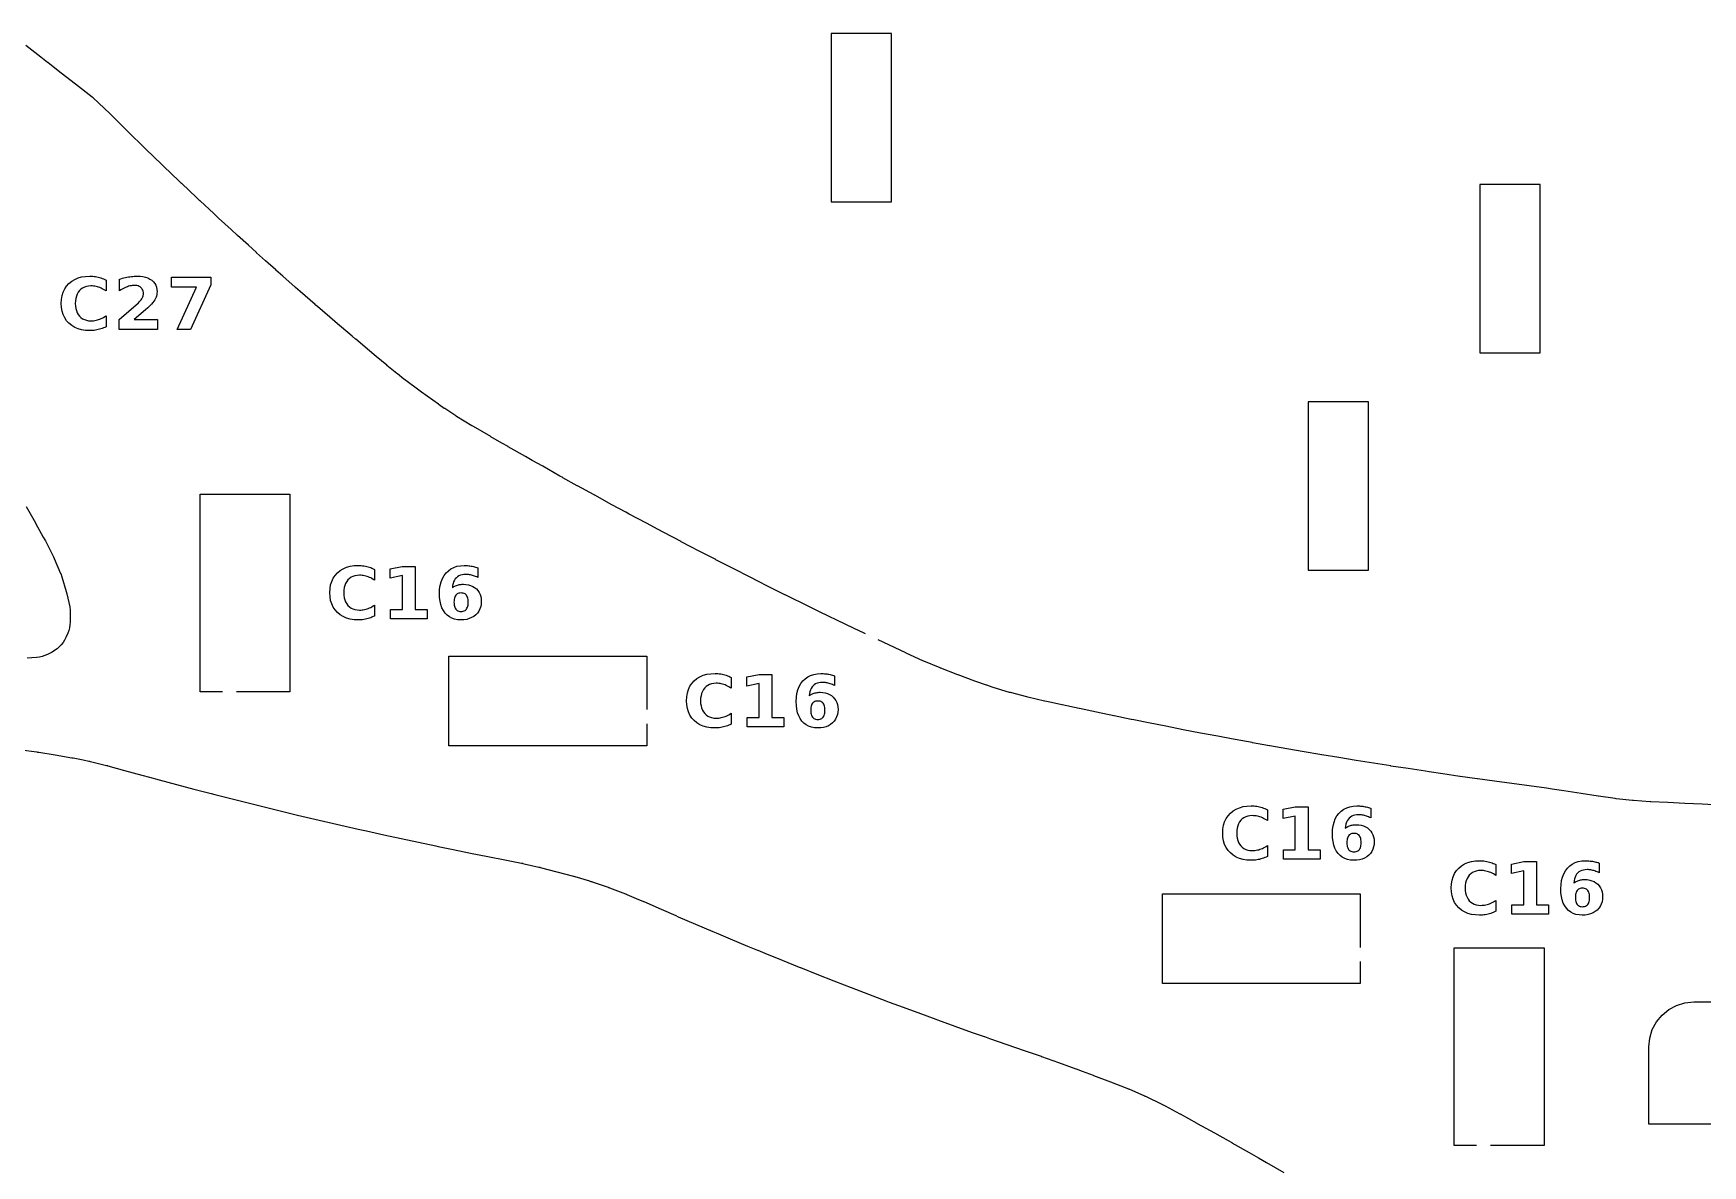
# Model space of a CAD drawing. Header units: millimetres. Extents: x 1 to 293, y 4 to 294.
# Drawn here: x 98.2 to 175.4, y 49.5 to 101.9 of the extents above; entities that cross this region are included whole.
import ezdxf

# ---------------------------------------------------------------- set-up
doc = ezdxf.new("R2010")
doc.units = ezdxf.units.MM
doc.layers.add('CUT', color=1, linetype='CONTINUOUS')
doc.layers.add('ENGRAVE', color=5, linetype='CONTINUOUS')

msp = doc.modelspace()

# ---------------------------------------------------------------- linework, layer by layer
at = {"layer": 'CUT', "color": 1}
for points in [[(136.6868, 74.108), (136.6356, 74.1326), (136.1681, 74.3578), (136.1667, 74.3585), (135.3671, 74.7449), (134.9792, 74.9321), (134.9777, 74.9328), (134.5693, 75.1306), (134.5651, 75.1326), (133.7695, 75.5212), (133.7643, 75.5238), (133.3408, 75.733), (132.9701, 75.9164), (132.963, 75.9199), (132.1679, 76.3193), (132.1645, 76.321), (131.7466, 76.5324), (131.7438, 76.5338), (131.3655, 76.7263), (130.5656, 77.1324), (130.1722, 77.3325), (130.1696, 77.3338), (129.768, 77.5393), (129.7634, 77.5416), (128.9681, 77.9522), (128.9628, 77.955), (128.6219, 78.1329), (128.6194, 78.1342), (128.1673, 78.3714), (128.1627, 78.3738), (127.3646, 78.7965), (127.1076, 78.9328), (127.1039, 78.9348), (126.5653, 79.2226), (126.564, 79.2233), (125.7653, 79.6512), (125.7638, 79.6521), (125.6128, 79.7332), (125.61, 79.7348), (124.9661, 80.0829), (124.9624, 80.0849), (124.1669, 80.5182), (124.1611, 80.5214), (124.139, 80.5336), (124.1362, 80.5351), (123.3659, 80.9621), (123.3611, 80.9648), (122.7018, 81.3338), (122.6989, 81.3354), (122.563, 81.412), (121.7629, 81.862), (121.2807, 82.1336), (121.2767, 82.1358), (120.9641, 82.3133), (120.9617, 82.3147), (120.1647, 82.7694), (120.1608, 82.7716), (119.8782, 82.9341), (119.875, 82.936), (119.3642, 83.2316), (119.3605, 83.2337), (118.5644, 83.6977), (118.5598, 83.7004), (118.5076, 83.7311), (118.4924, 83.7402), (117.7805, 84.1717), (117.7399, 84.1974), (117.2305, 84.5318), (117.2129, 84.5436), (116.9738, 84.706), (116.9403, 84.7295), (116.1556, 85.2986), (116.1031, 85.3366), (116.0953, 85.3423), (115.3722, 85.8739), (115.3375, 85.9003), (115.0415, 86.1331), (115.0202, 86.1502), (114.5556, 86.5312), (114.5489, 86.5368), (114.064, 86.9397), (114.0575, 86.9452), (113.7514, 87.203), (113.1128, 87.7399), (113.1061, 87.7456), (112.951, 87.8778), (112.1721, 88.5405), (112.1662, 88.5456), (112.1507, 88.5589), (111.3509, 89.2485), (111.2443, 89.3403), (111.2373, 89.3464), (110.5504, 89.9466), (110.3282, 90.1405), (110.321, 90.1469), (109.7497, 90.6529), (109.4239, 90.9406), (109.4164, 90.9473), (108.9492, 91.3663), (108.5304, 91.7408), (108.5226, 91.7478), (108.1488, 92.0874), (107.6478, 92.5409), (107.6398, 92.5483), (107.3484, 92.8165), (106.7761, 93.3411), (106.7678, 93.3488), (106.548, 93.5538), (105.9157, 94.1412), (105.907, 94.1494), (105.7478, 94.3), (105.067, 94.9417), (105.0588, 94.9496), (104.9473, 95.0565), (104.229, 95.7428), (104.2224, 95.7491), (104.1478, 95.8214), (103.4028, 96.543), (103.396, 96.5496), (103.3474, 96.5975), (102.5881, 97.3432), (102.5811, 97.3502), (102.5469, 97.3842), (101.7846, 98.1435), (101.7774, 98.1507), (101.7558, 98.1726), (101.7393, 98.1887), (100.9688, 98.9114), (100.9331, 98.9422), (100.9302, 98.9445), (100.1563, 99.5375), (100.1523, 99.5406), (99.8947, 99.7395), (99.8915, 99.7419), (99.3559, 100.1582), (99.3519, 100.1613), (98.8686, 100.5398), (98.8654, 100.5423), (98.5555, 100.7865), (98.5514, 100.7897), (97.8587, 101.34)], [(106.95, 71.425), (105.925, 71.425), (105.925, 80.575), (110.075, 80.575), (110.075, 71.425), (107.6, 71.425)], [(97.8701, 80.0051), (98.3022, 79.2447), (98.3113, 79.2284), (98.665, 78.5852), (98.7352, 78.4582), (98.76, 78.4112), (99.1344, 77.6653), (99.1661, 77.5973), (99.4664, 76.9046), (99.4701, 76.8963), (99.5272, 76.743), (99.7304, 76.0753), (99.7598, 75.9607), (99.8857, 75.3609), (99.9089, 75.2061), (99.9142, 75.0495), (99.9045, 74.6482), (99.8952, 74.5188), (99.8732, 74.3891), (99.839, 74.2621), (99.7934, 74.1407), (99.7082, 73.9431), (99.6493, 73.823), (99.5779, 73.7078), (99.4954, 73.6001), (99.4027, 73.5011), (99.3008, 73.4116), (99.1905, 73.3327), (99.0746, 73.266), (98.8628, 73.1575), (98.7414, 73.1027), (98.6136, 73.0595), (98.4821, 73.029), (98.35, 73.0118), (97.9162, 72.9768)], [(176.191, 66.1735), (175.3925, 66.2201), (174.5938, 66.2626), (173.794, 66.3022), (173.0113, 66.3382), (172.9801, 66.34), (172.218, 66.3928), (172.1689, 66.3972), (171.4153, 66.4775), (171.3662, 66.4836), (170.5956, 66.5946), (170.5822, 66.5966), (169.79, 66.719), (169.7869, 66.7195), (168.9853, 66.8452), (168.4535, 66.9258), (168.1941, 66.9652), (168.1845, 66.9666), (167.3898, 67.0742), (166.5917, 67.1825), (166.588, 67.183), (165.7868, 67.294), (164.995, 67.3997), (164.9846, 67.4011), (164.194, 67.513), (164.1845, 67.5144), (163.3886, 67.6329), (162.7658, 67.7259), (162.587, 67.7528), (161.793, 67.8696), (161.7847, 67.8708), (160.9933, 67.9923), (160.9834, 67.9939), (160.1879, 68.1222), (159.3877, 68.251), (158.5921, 68.3786), (158.5837, 68.38), (157.7917, 68.5122), (157.7831, 68.5136), (157.7111, 68.5261), (156.9867, 68.6518), (156.1872, 68.7898), (155.3919, 68.9272), (155.3821, 68.929), (154.5904, 69.0718), (154.5825, 69.0732), (153.7848, 69.2221), (153.2201, 69.3261), (153.2186, 69.3264), (152.9862, 69.3695), (152.1905, 69.5171), (152.1817, 69.5188), (151.3903, 69.6711), (151.3809, 69.673), (150.5835, 69.8324), (149.7869, 69.9892), (149.784, 69.9898), (149.0975, 70.1264), (148.9894, 70.148), (148.9808, 70.1497), (148.1887, 70.3128), (148.1807, 70.3145), (147.3823, 70.4839), (146.5872, 70.6498), (146.5819, 70.6509), (145.7884, 70.8198), (145.7799, 70.8217), (145.3016, 70.9267), (144.9894, 70.9953), (144.9778, 70.9979), (144.2041, 71.175), (144.1601, 71.1859), (143.4015, 71.3868), (143.3578, 71.3992), (142.5977, 71.6284), (142.5569, 71.6414), (142.2997, 71.728), (142.2941, 71.7299), (141.7958, 71.9003), (141.7536, 71.9155), (140.9769, 72.2103), (140.9694, 72.2132), (140.1835, 72.517), (140.1612, 72.5258), (140.1533, 72.529), (140.1456, 72.5322), (139.3917, 72.8449), (139.3488, 72.8635), (138.5738, 73.2171), (138.5633, 73.2219), (138.327, 73.3322), (137.7712, 73.5921), (137.7649, 73.5951), (137.2734, 73.828)], [(126.575, 69.95), (126.575, 68.925), (117.425, 68.925), (117.425, 73.075), (126.575, 73.075), (126.575, 70.6)], [(97.6381, 68.7349), (98.3701, 68.6432), (98.3972, 68.6396), (98.4243, 68.6356), (98.4513, 68.6314), (99.2156, 68.5038), (99.9794, 68.3784), (100.002, 68.3744), (100.0247, 68.3703), (100.0473, 68.366), (100.51, 68.2735), (100.5139, 68.2727), (100.7769, 68.2194), (100.8032, 68.2138), (100.8294, 68.2079), (100.8555, 68.2018), (101.5874, 68.0224), (101.6084, 68.0171), (101.6295, 68.0116), (101.6504, 68.0059), (102.4231, 67.7897), (103.2251, 67.5674), (103.5764, 67.4717), (104.0227, 67.351), (104.8241, 67.1365), (105.6243, 66.9256), (106.4223, 66.719), (106.6036, 66.6726), (107.2229, 66.5143), (108.0225, 66.3128), (108.8221, 66.1142), (109.6201, 65.9188), (109.8093, 65.8728), (110.4228, 65.7239), (111.2246, 65.5328), (112.0182, 65.3486), (112.8258, 65.1621), (113.2251, 65.0729), (113.6171, 64.9858), (114.4207, 64.8078), (115.2219, 64.6335), (116.0192, 64.4639), (116.8181, 64.2965), (116.93, 64.2733), (117.6188, 64.1303), (118.4197, 63.9663), (119.2201, 63.8057), (120.017, 63.6493), (120.7823, 63.5008), (120.8044, 63.4963), (120.8264, 63.4916), (120.8486, 63.4868), (120.9083, 63.4731), (120.9119, 63.4722), (121.5881, 63.3151), (121.6081, 63.3104), (121.628, 63.3054), (121.6478, 63.3003), (122.4222, 63.0952), (123.1862, 62.8948), (123.2089, 62.8887), (123.2315, 62.8823), (123.2541, 62.8757), (123.9335, 62.6718), (123.9393, 62.67), (123.9904, 62.6544), (124.0121, 62.6476), (124.0338, 62.6406), (124.0555, 62.6334), (124.7911, 62.3812), (124.814, 62.3731), (124.8369, 62.3648), (124.8597, 62.3563), (125.5958, 62.0737), (125.6173, 62.0652), (125.6386, 62.0566), (125.66, 62.0478), (126.0816, 61.8689), (126.0914, 61.8647), (126.4299, 61.7179), (126.437, 61.7149), (127.2361, 61.363), (127.9131, 61.0688), (127.9146, 61.0682), (128.0356, 61.0155), (128.8356, 60.6713), (129.633, 60.3332), (129.7853, 60.2691), (129.787, 60.2685), (130.4345, 59.9953), (131.2352, 59.6618), (131.7043, 59.4694), (131.706, 59.4687), (132.0333, 59.334), (132.8338, 59.0082), (133.6311, 58.6882), (133.6775, 58.6697), (133.679, 58.6691), (134.4345, 58.3671), (135.2324, 58.0534), (135.7051, 57.8699), (135.7064, 57.8694), (136.0323, 57.7425), (136.8308, 57.4355), (137.6312, 57.1307), (137.7935, 57.0696), (138.4305, 56.8309), (139.2317, 56.5338), (139.9533, 56.2701), (140.0281, 56.2429), (140.831, 55.9521), (141.6304, 55.6668), (142.1875, 55.4708), (142.1891, 55.4702), (142.43, 55.3851), (143.2295, 55.1063), (144.0244, 54.8328), (144.0278, 54.8316), (144.4911, 54.6709), (144.4928, 54.6703), (144.8146, 54.5581), (144.8216, 54.5557), (144.8286, 54.5532), (144.8355, 54.5507), (145.6264, 54.2652), (146.4256, 53.9774), (146.435, 53.974), (146.716, 53.8704), (146.7178, 53.8697), (147.2157, 53.6854), (147.2229, 53.6827), (147.23, 53.68), (147.2371, 53.6773), (148.0268, 53.3746), (148.0283, 53.3741), (148.7873, 53.0821), (148.8146, 53.0713), (148.8418, 53.0602), (148.8689, 53.0487), (149.5935, 52.7328), (149.6186, 52.7216), (149.6436, 52.71), (149.6685, 52.6983), (150.4021, 52.3419), (150.4233, 52.3314), (150.444, 52.3208), (150.4656, 52.3096), (150.5478, 52.2659), (150.5585, 52.2602), (151.2358, 51.8927), (151.2387, 51.8911), (152.0178, 51.4659), (152.022, 51.4636), (152.0363, 51.4557), (152.0393, 51.454), (152.8364, 51.0126), (152.8395, 51.0109), (153.4591, 50.6655), (153.4633, 50.6632), (153.6369, 50.5656), (153.6435, 50.5619), (154.4372, 50.1099), (154.4416, 50.1074), (154.8635, 49.865), (154.8676, 49.8627), (155.2376, 49.6484), (155.239, 49.6476), (156.038, 49.1836)], [(159.575, 58.95), (159.575, 57.925), (150.425, 57.925), (150.425, 62.075), (159.575, 62.075), (159.575, 59.6)], [(164.95, 50.425), (163.925, 50.425), (163.925, 59.575), (168.075, 59.575), (168.075, 50.425), (165.6, 50.425)], [(176.425, 51.425), (172.925, 51.425), (172.925, 55.0037), (172.9645, 55.4049), (173.0826, 55.7942), (173.2744, 56.153), (173.5325, 56.4675), (173.847, 56.7256), (174.2058, 56.9174), (174.5951, 57.0355), (174.9963, 57.075), (180.0037, 57.075)]]:
    msp.add_lwpolyline(points, dxfattribs=at)
for points in [[(137.895, 94.105), (137.895, 101.895), (135.105, 101.895), (135.105, 94.105), (137.895, 94.105)], [(167.895, 94.895), (165.105, 94.895), (165.105, 87.105), (167.895, 87.105), (167.895, 94.895)], [(159.9636, 84.847), (157.1736, 84.847), (157.1736, 77.057), (159.9636, 77.057), (159.9636, 84.847)]]:
    msp.add_lwpolyline(points, close=True, dxfattribs=at)
at = {"layer": 'ENGRAVE', "color": 5}
for points in [[(101.508, 88.2918), (101.4492, 88.2656), (101.3897, 88.2418), (101.3293, 88.2205), (101.2682, 88.2017), (101.2062, 88.1853), (101.1433, 88.1714), (101.0796, 88.16), (101.0149, 88.1511), (100.9494, 88.1448), (100.8829, 88.141), (100.8156, 88.1397), (100.6202, 88.1491), (100.4389, 88.1774), (100.2715, 88.2245), (100.1182, 88.2905), (99.9789, 88.3754), (99.8536, 88.4791), (99.7452, 88.5989), (99.6565, 88.7322), (99.5875, 88.8788), (99.5383, 89.039), (99.5087, 89.2125), (99.4988, 89.3995), (99.5087, 89.5869), (99.5383, 89.7609), (99.5875, 89.9213), (99.6565, 90.0682), (99.7452, 90.2016), (99.8536, 90.3215), (99.9789, 90.4252), (100.1182, 90.51), (100.2715, 90.576), (100.4389, 90.6232), (100.6202, 90.6514), (100.8156, 90.6609), (100.8829, 90.6596), (100.9494, 90.6558), (101.0149, 90.6495), (101.0796, 90.6406), (101.1433, 90.6292), (101.2062, 90.6153), (101.2682, 90.5989), (101.3293, 90.58), (101.3897, 90.5587), (101.4492, 90.535), (101.508, 90.5088), (101.5659, 90.4802), (101.5659, 89.9773), (101.508, 90.0151), (101.4503, 90.0494), (101.393, 90.0802), (101.3358, 90.1075), (101.279, 90.1312), (101.2225, 90.1514), (101.1655, 90.1683), (101.1076, 90.1822), (101.0487, 90.1929), (100.9888, 90.2006), (100.9279, 90.2052), (100.866, 90.2068), (100.7582, 90.2008), (100.6584, 90.1829), (100.5665, 90.1531), (100.4826, 90.1113), (100.4067, 90.0576), (100.3387, 89.9919), (100.28, 89.9158), (100.232, 89.8306), (100.1946, 89.7364), (100.168, 89.6331), (100.1519, 89.5208), (100.1466, 89.3995), (100.1519, 89.2786), (100.168, 89.1667), (100.1946, 89.0638), (100.232, 88.9698), (100.28, 88.8847), (100.3387, 88.8087), (100.4067, 88.743), (100.4826, 88.6893), (100.5665, 88.6475), (100.6584, 88.6177), (100.7582, 88.5998), (100.866, 88.5938), (100.9279, 88.5953), (100.9888, 88.6), (101.0487, 88.6076), (101.1076, 88.6184), (101.1655, 88.6322), (101.2225, 88.6491), (101.279, 88.6694), (101.3358, 88.6931), (101.393, 88.7204), (101.4503, 88.7511), (101.508, 88.7855), (101.5659, 88.8233), (101.5659, 88.3204), (101.508, 88.2918)], [(103.9421, 88.1869), (102.1761, 88.1869), (102.1761, 88.6475), (103.0631, 89.4304), (103.101, 89.4661), (103.1355, 89.5015), (103.1665, 89.5366), (103.1941, 89.5715), (103.2182, 89.606), (103.2389, 89.6404), (103.2563, 89.6748), (103.2706, 89.7096), (103.2817, 89.7449), (103.2896, 89.7807), (103.2943, 89.8169), (103.2959, 89.8536), (103.2927, 89.9087), (103.2831, 89.9601), (103.2672, 90.0078), (103.2449, 90.0518), (103.2162, 90.0921), (103.1812, 90.1286), (103.1408, 90.1605), (103.0962, 90.1865), (103.0475, 90.2068), (102.9945, 90.2212), (102.9373, 90.2299), (102.876, 90.2328), (102.8264, 90.2311), (102.7752, 90.2258), (102.7226, 90.2171), (102.6684, 90.205), (102.6126, 90.1893), (102.5553, 90.1701), (102.4966, 90.1476), (102.4365, 90.1216), (102.3751, 90.0922), (102.3123, 90.0595), (102.2481, 90.0233), (102.1826, 89.9838), (102.1826, 90.5176), (102.253, 90.54), (102.3231, 90.5606), (102.393, 90.5793), (102.4626, 90.5961), (102.5319, 90.6111), (102.6009, 90.6242), (102.6696, 90.6354), (102.7378, 90.6446), (102.8056, 90.6517), (102.8729, 90.6568), (102.9398, 90.6599), (103.0062, 90.6609), (103.1462, 90.6555), (103.2754, 90.6395), (103.3938, 90.6129), (103.5013, 90.5755), (103.5981, 90.5275), (103.6841, 90.4688), (103.7579, 90.4006), (103.8184, 90.324), (103.8654, 90.2389), (103.8989, 90.1455), (103.9191, 90.0436), (103.9258, 89.9333), (103.9229, 89.8679), (103.9144, 89.8039), (103.9001, 89.7415), (103.8802, 89.6805), (103.8546, 89.621), (103.8232, 89.563), (103.7828, 89.5026), (103.7297, 89.4356), (103.6641, 89.3622), (103.586, 89.2824), (103.4952, 89.196), (103.3919, 89.1033), (102.8727, 88.6475), (103.9421, 88.6475), (103.9421, 88.1869)], [(106.4191, 90.2637), (105.4719, 88.1869), (104.8615, 88.1869), (105.7583, 90.1563), (104.5881, 90.1563), (104.5881, 90.6169), (106.4191, 90.6169), (106.4191, 90.2637)], [(113.8664, 74.8787), (113.8069, 74.8549), (113.7465, 74.8336), (113.6854, 74.8148), (113.6234, 74.7984), (113.5605, 74.7844), (113.4968, 74.7731), (113.4321, 74.7642), (113.3666, 74.7579), (113.3001, 74.7541), (113.2327, 74.7528), (113.0374, 74.7622), (112.856, 74.7905), (112.6887, 74.8376), (112.5354, 74.9036), (112.3961, 74.9885), (112.2708, 75.0922), (112.1624, 75.212), (112.0737, 75.3452), (112.0047, 75.4919), (111.9554, 75.6521), (111.9259, 75.8256), (111.916, 76.0126), (111.9259, 76.2), (111.9554, 76.374), (112.0047, 76.5344), (112.0737, 76.6813), (112.1624, 76.8147), (112.2708, 76.9346), (112.3961, 77.0383), (112.5354, 77.1231), (112.6887, 77.1891), (112.856, 77.2363), (113.0374, 77.2645), (113.2327, 77.274), (113.3001, 77.2727), (113.3666, 77.2689), (113.4321, 77.2626), (113.4968, 77.2537), (113.5605, 77.2423), (113.6234, 77.2284), (113.6854, 77.212), (113.7465, 77.1931), (113.8069, 77.1718), (113.8664, 77.1481), (113.9252, 77.1219), (113.9831, 77.0933), (113.9831, 76.5904), (113.9252, 76.6282), (113.8675, 76.6625), (113.8101, 76.6933), (113.753, 76.7206), (113.6962, 76.7443), (113.6396, 76.7645), (113.5827, 76.7814), (113.5248, 76.7953), (113.4659, 76.806), (113.406, 76.8137), (113.3451, 76.8183), (113.2832, 76.8199), (113.1754, 76.8139), (113.0756, 76.796), (112.9837, 76.7661), (112.8998, 76.7244), (112.8239, 76.6707), (112.7559, 76.605), (112.6972, 76.5289), (112.6492, 76.4437), (112.6118, 76.3495), (112.5851, 76.2462), (112.5691, 76.1339), (112.5638, 76.0126), (112.5691, 75.8917), (112.5851, 75.7798), (112.6118, 75.6769), (112.6492, 75.5829), (112.6972, 75.4978), (112.7559, 75.4217), (112.8239, 75.3561), (112.8998, 75.3024), (112.9837, 75.2606), (113.0756, 75.2308), (113.1754, 75.2129), (113.2832, 75.2069), (113.3451, 75.2084), (113.406, 75.213), (113.4659, 75.2207), (113.5248, 75.2315), (113.5827, 75.2453), (113.6396, 75.2622), (113.6962, 75.2824), (113.753, 75.3062), (113.8101, 75.3334), (113.8675, 75.3642), (113.9252, 75.3986), (113.9831, 75.4364), (113.9831, 74.9335), (113.9252, 74.9048), (113.8664, 74.8787)], [(115.2736, 76.8036), (114.7056, 76.6864), (114.7056, 77.1128), (115.2704, 77.23), (115.8661, 77.23), (115.8661, 75.2329), (116.4195, 75.2329), (116.4195, 74.8), (114.7202, 74.8), (114.7202, 75.2329), (115.2736, 75.2329), (115.2736, 76.8036)], [(118.712, 76.7407), (118.662, 76.7619), (118.6129, 76.781), (118.5649, 76.798), (118.5178, 76.8128), (118.4717, 76.8256), (118.4264, 76.8362), (118.3813, 76.845), (118.3367, 76.8518), (118.2923, 76.8567), (118.2484, 76.8596), (118.2048, 76.8605), (118.1149, 76.8562), (118.0319, 76.8433), (117.9558, 76.8217), (117.8865, 76.7915), (117.8241, 76.7526), (117.7686, 76.7051), (117.7202, 76.6491), (117.6789, 76.5848), (117.6449, 76.512), (117.6182, 76.4309), (117.5986, 76.3415), (117.5863, 76.2437), (117.6226, 76.2692), (117.6599, 76.2924), (117.6982, 76.3135), (117.7375, 76.3323), (117.7778, 76.3489), (117.8191, 76.3633), (117.8615, 76.3755), (117.9052, 76.3855), (117.9501, 76.3932), (117.9963, 76.3988), (118.0438, 76.4021), (118.0925, 76.4032), (118.2128, 76.3971), (118.325, 76.379), (118.4292, 76.3487), (118.5255, 76.3063), (118.6137, 76.2517), (118.6939, 76.1851), (118.7638, 76.1086), (118.821, 76.0247), (118.8654, 75.9332), (118.8972, 75.8343), (118.9162, 75.7278), (118.9226, 75.6138), (118.9155, 75.4879), (118.8942, 75.3707), (118.8587, 75.262), (118.809, 75.1621), (118.7451, 75.0707), (118.6671, 74.988), (118.577, 74.9161), (118.4774, 74.8573), (118.368, 74.8116), (118.2489, 74.7789), (118.1202, 74.7593), (117.9818, 74.7528), (117.8299, 74.7617), (117.6899, 74.7883), (117.5617, 74.8328), (117.4454, 74.8949), (117.3411, 74.9749), (117.2486, 75.0726), (117.1693, 75.1867), (117.1044, 75.3156), (117.0539, 75.4594), (117.0178, 75.6181), (116.9962, 75.7916), (116.989, 75.98), (116.9974, 76.1736), (117.0227, 76.3528), (117.0649, 76.5177), (117.1239, 76.6683), (117.1998, 76.8046), (117.2925, 76.9265), (117.4, 77.0316), (117.52, 77.1177), (117.6524, 77.1846), (117.7975, 77.2325), (117.955, 77.2611), (118.1251, 77.2707), (118.1807, 77.27), (118.2357, 77.2678), (118.2903, 77.2642), (118.3442, 77.2591), (118.3977, 77.2526), (118.4506, 77.2447), (118.5031, 77.2353), (118.5555, 77.2244), (118.6076, 77.2121), (118.6596, 77.1984), (118.7115, 77.1832), (118.7631, 77.1665), (118.7631, 76.7173), (118.712, 76.7407)], [(117.8879, 75.9877), (117.8445, 75.9729), (117.8057, 75.9522), (117.7714, 75.9255), (117.7418, 75.8929), (117.7166, 75.8544), (117.6961, 75.81), (117.6801, 75.7597), (117.6687, 75.7034), (117.6619, 75.6412), (117.6596, 75.5731), (117.6619, 75.505), (117.6687, 75.4428), (117.6801, 75.3865), (117.6961, 75.3362), (117.7166, 75.2918), (117.7418, 75.2533), (117.7714, 75.2207), (117.8057, 75.1941), (117.8445, 75.1733), (117.8879, 75.1585), (117.9358, 75.1496), (117.9883, 75.1467), (118.0414, 75.1496), (118.0897, 75.1585), (118.1334, 75.1733), (118.1724, 75.1941), (118.2068, 75.2207), (118.2366, 75.2533), (118.2617, 75.2918), (118.2822, 75.3362), (118.2982, 75.3865), (118.3096, 75.4428), (118.3165, 75.505), (118.3187, 75.5731), (118.3165, 75.6412), (118.3096, 75.7034), (118.2982, 75.7597), (118.2822, 75.81), (118.2617, 75.8544), (118.2366, 75.8929), (118.2068, 75.9255), (118.1724, 75.9522), (118.1334, 75.9729), (118.0897, 75.9877), (118.0414, 75.9966), (117.9883, 75.9995), (117.9358, 75.9966), (117.8879, 75.9877)], [(130.3664, 69.8787), (130.3069, 69.8549), (130.2465, 69.8336), (130.1854, 69.8148), (130.1234, 69.7984), (130.0605, 69.7844), (129.9968, 69.7731), (129.9321, 69.7642), (129.8666, 69.7579), (129.8001, 69.7541), (129.7327, 69.7528), (129.5374, 69.7622), (129.356, 69.7905), (129.1887, 69.8376), (129.0354, 69.9036), (128.8961, 69.9885), (128.7708, 70.0922), (128.6624, 70.212), (128.5737, 70.3452), (128.5047, 70.4919), (128.4554, 70.6521), (128.4259, 70.8256), (128.416, 71.0126), (128.4259, 71.2), (128.4554, 71.374), (128.5047, 71.5344), (128.5737, 71.6813), (128.6624, 71.8147), (128.7708, 71.9346), (128.8961, 72.0383), (129.0354, 72.1231), (129.1887, 72.1891), (129.356, 72.2363), (129.5374, 72.2645), (129.7327, 72.274), (129.8001, 72.2727), (129.8666, 72.2689), (129.9321, 72.2626), (129.9968, 72.2537), (130.0605, 72.2423), (130.1234, 72.2284), (130.1854, 72.212), (130.2465, 72.1931), (130.3069, 72.1718), (130.3664, 72.1481), (130.4252, 72.1219), (130.4831, 72.0933), (130.4831, 71.5904), (130.4252, 71.6282), (130.3675, 71.6625), (130.3101, 71.6933), (130.253, 71.7206), (130.1962, 71.7443), (130.1396, 71.7645), (130.0827, 71.7814), (130.0248, 71.7953), (129.9659, 71.806), (129.906, 71.8137), (129.8451, 71.8183), (129.7832, 71.8199), (129.6754, 71.8139), (129.5756, 71.796), (129.4837, 71.7661), (129.3998, 71.7244), (129.3239, 71.6707), (129.2559, 71.605), (129.1972, 71.5289), (129.1492, 71.4437), (129.1118, 71.3495), (129.0851, 71.2462), (129.0691, 71.1339), (129.0638, 71.0126), (129.0691, 70.8917), (129.0851, 70.7798), (129.1118, 70.6769), (129.1492, 70.5829), (129.1972, 70.4978), (129.2559, 70.4217), (129.3239, 70.3561), (129.3998, 70.3024), (129.4837, 70.2606), (129.5756, 70.2308), (129.6754, 70.2129), (129.7832, 70.2069), (129.8451, 70.2084), (129.906, 70.213), (129.9659, 70.2207), (130.0248, 70.2315), (130.0827, 70.2453), (130.1396, 70.2622), (130.1962, 70.2824), (130.253, 70.3062), (130.3101, 70.3334), (130.3675, 70.3642), (130.4252, 70.3986), (130.4831, 70.4364), (130.4831, 69.9335), (130.4252, 69.9048), (130.3664, 69.8787)], [(131.7736, 71.8036), (131.2056, 71.6864), (131.2056, 72.1128), (131.7704, 72.23), (132.3661, 72.23), (132.3661, 70.2329), (132.9195, 70.2329), (132.9195, 69.8), (131.2202, 69.8), (131.2202, 70.2329), (131.7736, 70.2329), (131.7736, 71.8036)], [(135.212, 71.7407), (135.162, 71.7619), (135.1129, 71.781), (135.0649, 71.798), (135.0178, 71.8128), (134.9717, 71.8256), (134.9264, 71.8362), (134.8813, 71.845), (134.8367, 71.8518), (134.7923, 71.8567), (134.7484, 71.8596), (134.7048, 71.8605), (134.6149, 71.8562), (134.5319, 71.8433), (134.4558, 71.8217), (134.3865, 71.7915), (134.3241, 71.7526), (134.2686, 71.7051), (134.2202, 71.6491), (134.1789, 71.5848), (134.1449, 71.512), (134.1182, 71.4309), (134.0986, 71.3415), (134.0863, 71.2437), (134.1226, 71.2692), (134.1599, 71.2924), (134.1982, 71.3135), (134.2375, 71.3323), (134.2778, 71.3489), (134.3191, 71.3633), (134.3615, 71.3755), (134.4052, 71.3855), (134.4501, 71.3932), (134.4963, 71.3988), (134.5438, 71.4021), (134.5925, 71.4032), (134.7128, 71.3971), (134.825, 71.379), (134.9292, 71.3487), (135.0255, 71.3063), (135.1137, 71.2517), (135.1939, 71.1851), (135.2638, 71.1086), (135.321, 71.0247), (135.3654, 70.9332), (135.3972, 70.8343), (135.4162, 70.7278), (135.4226, 70.6138), (135.4155, 70.4879), (135.3942, 70.3707), (135.3587, 70.262), (135.309, 70.1621), (135.2451, 70.0707), (135.1671, 69.988), (135.077, 69.9161), (134.9774, 69.8573), (134.868, 69.8116), (134.7489, 69.7789), (134.6202, 69.7593), (134.4818, 69.7528), (134.3299, 69.7617), (134.1899, 69.7883), (134.0617, 69.8328), (133.9454, 69.8949), (133.8411, 69.9749), (133.7486, 70.0726), (133.6693, 70.1867), (133.6044, 70.3156), (133.5539, 70.4594), (133.5178, 70.6181), (133.4962, 70.7916), (133.489, 70.98), (133.4974, 71.1736), (133.5227, 71.3528), (133.5649, 71.5177), (133.6239, 71.6683), (133.6998, 71.8046), (133.7925, 71.9265), (133.9, 72.0316), (134.02, 72.1177), (134.1524, 72.1846), (134.2975, 72.2325), (134.455, 72.2611), (134.6251, 72.2707), (134.6807, 72.27), (134.7357, 72.2678), (134.7903, 72.2642), (134.8442, 72.2591), (134.8977, 72.2526), (134.9506, 72.2447), (135.0031, 72.2353), (135.0555, 72.2244), (135.1076, 72.2121), (135.1596, 72.1984), (135.2115, 72.1832), (135.2631, 72.1665), (135.2631, 71.7173), (135.212, 71.7407)], [(134.3879, 70.9877), (134.3445, 70.9729), (134.3057, 70.9522), (134.2714, 70.9255), (134.2418, 70.8929), (134.2166, 70.8544), (134.1961, 70.81), (134.1801, 70.7597), (134.1687, 70.7034), (134.1619, 70.6412), (134.1596, 70.5731), (134.1619, 70.505), (134.1687, 70.4428), (134.1801, 70.3865), (134.1961, 70.3362), (134.2166, 70.2918), (134.2418, 70.2533), (134.2714, 70.2207), (134.3057, 70.1941), (134.3445, 70.1733), (134.3879, 70.1585), (134.4358, 70.1496), (134.4883, 70.1467), (134.5414, 70.1496), (134.5897, 70.1585), (134.6334, 70.1733), (134.6724, 70.1941), (134.7068, 70.2207), (134.7366, 70.2533), (134.7617, 70.2918), (134.7822, 70.3362), (134.7982, 70.3865), (134.8096, 70.4428), (134.8165, 70.505), (134.8187, 70.5731), (134.8165, 70.6412), (134.8096, 70.7034), (134.7982, 70.7597), (134.7822, 70.81), (134.7617, 70.8544), (134.7366, 70.8929), (134.7068, 70.9255), (134.6724, 70.9522), (134.6334, 70.9729), (134.5897, 70.9877), (134.5414, 70.9966), (134.4883, 70.9995), (134.4358, 70.9966), (134.3879, 70.9877)], [(155.1642, 63.7535), (155.1047, 63.7297), (155.0443, 63.7084), (154.9831, 63.6896), (154.9212, 63.6732), (154.8583, 63.6592), (154.7946, 63.6479), (154.7299, 63.639), (154.6644, 63.6327), (154.5979, 63.6289), (154.5305, 63.6276), (154.3352, 63.637), (154.1538, 63.6653), (153.9865, 63.7124), (153.8332, 63.7784), (153.6939, 63.8633), (153.5686, 63.967), (153.4602, 64.0868), (153.3715, 64.22), (153.3025, 64.3667), (153.2532, 64.5268), (153.2237, 64.7004), (153.2138, 64.8874), (153.2237, 65.0748), (153.2532, 65.2488), (153.3025, 65.4092), (153.3715, 65.5561), (153.4602, 65.6895), (153.5686, 65.8094), (153.6939, 65.9131), (153.8332, 65.9979), (153.9865, 66.0639), (154.1538, 66.1111), (154.3352, 66.1393), (154.5305, 66.1488), (154.5979, 66.1475), (154.6644, 66.1437), (154.7299, 66.1374), (154.7946, 66.1285), (154.8583, 66.1171), (154.9212, 66.1032), (154.9831, 66.0868), (155.0443, 66.0679), (155.1047, 66.0466), (155.1642, 66.0229), (155.2229, 65.9967), (155.2809, 65.9681), (155.2809, 65.4652), (155.2229, 65.503), (155.1653, 65.5373), (155.1079, 65.5681), (155.0508, 65.5954), (154.994, 65.6191), (154.9374, 65.6393), (154.8805, 65.6562), (154.8226, 65.6701), (154.7637, 65.6808), (154.7038, 65.6885), (154.6429, 65.6931), (154.581, 65.6947), (154.4732, 65.6887), (154.3734, 65.6708), (154.2815, 65.6409), (154.1976, 65.5992), (154.1216, 65.5455), (154.0536, 65.4798), (153.995, 65.4037), (153.9469, 65.3185), (153.9096, 65.2243), (153.8829, 65.121), (153.8669, 65.0087), (153.8616, 64.8874), (153.8669, 64.7665), (153.8829, 64.6546), (153.9096, 64.5517), (153.9469, 64.4577), (153.995, 64.3726), (154.0536, 64.2965), (154.1216, 64.2309), (154.1976, 64.1772), (154.2815, 64.1354), (154.3734, 64.1056), (154.4732, 64.0877), (154.581, 64.0817), (154.6429, 64.0832), (154.7038, 64.0878), (154.7637, 64.0955), (154.8226, 64.1063), (154.8805, 64.1201), (154.9374, 64.137), (154.994, 64.1572), (155.0508, 64.181), (155.1079, 64.2082), (155.1653, 64.239), (155.2229, 64.2733), (155.2809, 64.3112), (155.2809, 63.8083), (155.2229, 63.7796), (155.1642, 63.7535)], [(156.5714, 65.6784), (156.0034, 65.5612), (156.0034, 65.9876), (156.5682, 66.1048), (157.1639, 66.1048), (157.1639, 64.1077), (157.7173, 64.1077), (157.7173, 63.6748), (156.018, 63.6748), (156.018, 64.1077), (156.5714, 64.1077), (156.5714, 65.6784)], [(160.0098, 65.6155), (159.9598, 65.6367), (159.9107, 65.6558), (159.8627, 65.6728), (159.8156, 65.6876), (159.7695, 65.7004), (159.7241, 65.711), (159.6791, 65.7198), (159.6344, 65.7266), (159.5901, 65.7315), (159.5462, 65.7344), (159.5026, 65.7353), (159.4127, 65.731), (159.3297, 65.7181), (159.2536, 65.6965), (159.1843, 65.6663), (159.1219, 65.6274), (159.0664, 65.5799), (159.0179, 65.5239), (158.9767, 65.4596), (158.9427, 65.3868), (158.9159, 65.3057), (158.8964, 65.2163), (158.8841, 65.1185), (158.9204, 65.144), (158.9577, 65.1672), (158.996, 65.1883), (159.0353, 65.2071), (159.0756, 65.2237), (159.1169, 65.2381), (159.1593, 65.2503), (159.2029, 65.2603), (159.2479, 65.268), (159.2941, 65.2736), (159.3416, 65.2769), (159.3903, 65.278), (159.5105, 65.2719), (159.6228, 65.2538), (159.727, 65.2235), (159.8232, 65.1811), (159.9115, 65.1265), (159.9917, 65.0599), (160.0616, 64.9834), (160.1187, 64.8995), (160.1632, 64.808), (160.195, 64.7091), (160.214, 64.6026), (160.2204, 64.4886), (160.2133, 64.3627), (160.192, 64.2455), (160.1565, 64.1368), (160.1068, 64.0368), (160.0429, 63.9455), (159.9648, 63.8628), (159.8748, 63.7909), (159.7751, 63.7321), (159.6658, 63.6864), (159.5467, 63.6537), (159.418, 63.6341), (159.2796, 63.6276), (159.1277, 63.6365), (158.9876, 63.6631), (158.8595, 63.7076), (158.7432, 63.7697), (158.6389, 63.8497), (158.5464, 63.9474), (158.4671, 64.0615), (158.4022, 64.1904), (158.3517, 64.3342), (158.3156, 64.4929), (158.294, 64.6664), (158.2868, 64.8548), (158.2952, 65.0484), (158.3205, 65.2276), (158.3627, 65.3925), (158.4217, 65.5431), (158.4976, 65.6794), (158.5903, 65.8013), (158.6978, 65.9064), (158.8177, 65.9925), (158.9502, 66.0594), (159.0953, 66.1073), (159.2528, 66.1359), (159.4229, 66.1455), (159.4785, 66.1448), (159.5335, 66.1426), (159.5881, 66.139), (159.642, 66.1339), (159.6955, 66.1274), (159.7484, 66.1195), (159.8009, 66.1101), (159.8533, 66.0992), (159.9054, 66.0869), (159.9574, 66.0732), (160.0092, 66.058), (160.0609, 66.0413), (160.0609, 65.5921), (160.0098, 65.6155)], [(159.1857, 64.8625), (159.1423, 64.8477), (159.1035, 64.827), (159.0692, 64.8003), (159.0395, 64.7677), (159.0144, 64.7292), (158.9939, 64.6848), (158.9779, 64.6345), (158.9665, 64.5782), (158.9596, 64.516), (158.9574, 64.4479), (158.9596, 64.3798), (158.9665, 64.3176), (158.9779, 64.2613), (158.9939, 64.211), (159.0144, 64.1666), (159.0395, 64.1281), (159.0692, 64.0955), (159.1035, 64.0689), (159.1423, 64.0481), (159.1857, 64.0333), (159.2336, 64.0244), (159.2861, 64.0215), (159.3391, 64.0244), (159.3875, 64.0333), (159.4312, 64.0481), (159.4702, 64.0689), (159.5046, 64.0955), (159.5343, 64.1281), (159.5595, 64.1666), (159.58, 64.211), (159.596, 64.2613), (159.6074, 64.3176), (159.6143, 64.3798), (159.6165, 64.4479), (159.6143, 64.516), (159.6074, 64.5782), (159.596, 64.6345), (159.58, 64.6848), (159.5595, 64.7292), (159.5343, 64.7677), (159.5046, 64.8003), (159.4702, 64.827), (159.4312, 64.8477), (159.3875, 64.8625), (159.3391, 64.8714), (159.2861, 64.8743), (159.2336, 64.8714), (159.1857, 64.8625)], [(165.7301, 61.2155), (165.6705, 61.1917), (165.6102, 61.1705), (165.549, 61.1516), (165.487, 61.1352), (165.4242, 61.1213), (165.3604, 61.1099), (165.2958, 61.101), (165.2302, 61.0947), (165.1638, 61.0909), (165.0964, 61.0896), (164.9011, 61.099), (164.7197, 61.1273), (164.5524, 61.1745), (164.3991, 61.2404), (164.2598, 61.3253), (164.1345, 61.429), (164.0261, 61.5488), (163.9374, 61.6821), (163.8684, 61.8288), (163.8191, 61.9889), (163.7895, 62.1624), (163.7797, 62.3494), (163.7895, 62.5369), (163.8191, 62.7108), (163.8684, 62.8712), (163.9374, 63.0181), (164.0261, 63.1515), (164.1345, 63.2714), (164.2598, 63.3751), (164.3991, 63.46), (164.5524, 63.5259), (164.7197, 63.5731), (164.9011, 63.6013), (165.0964, 63.6108), (165.1638, 63.6095), (165.2302, 63.6057), (165.2958, 63.5994), (165.3604, 63.5905), (165.4242, 63.5791), (165.487, 63.5652), (165.549, 63.5488), (165.6102, 63.5299), (165.6705, 63.5086), (165.7301, 63.4849), (165.7888, 63.4587), (165.8467, 63.4301), (165.8467, 62.9272), (165.7888, 62.965), (165.7312, 62.9993), (165.6738, 63.0301), (165.6167, 63.0574), (165.5599, 63.0811), (165.5033, 63.1013), (165.4464, 63.1182), (165.3885, 63.1321), (165.3296, 63.1428), (165.2697, 63.1505), (165.2088, 63.1551), (165.1469, 63.1567), (165.0391, 63.1507), (164.9393, 63.1328), (164.8474, 63.103), (164.7635, 63.0612), (164.6875, 63.0075), (164.6195, 62.9418), (164.5608, 62.8657), (164.5128, 62.7805), (164.4755, 62.6863), (164.4488, 62.583), (164.4328, 62.4707), (164.4275, 62.3494), (164.4328, 62.2285), (164.4488, 62.1166), (164.4755, 62.0137), (164.5128, 61.9197), (164.5608, 61.8347), (164.6195, 61.7586), (164.6875, 61.6929), (164.7635, 61.6392), (164.8474, 61.5974), (164.9393, 61.5676), (165.0391, 61.5497), (165.1469, 61.5437), (165.2088, 61.5453), (165.2697, 61.5499), (165.3296, 61.5576), (165.3885, 61.5683), (165.4464, 61.5821), (165.5033, 61.5991), (165.5599, 61.6193), (165.6167, 61.643), (165.6738, 61.6703), (165.7312, 61.7011), (165.7888, 61.7354), (165.8467, 61.7732), (165.8467, 61.2703), (165.7888, 61.2417), (165.7301, 61.2155)], [(167.1373, 63.1404), (166.5693, 63.0232), (166.5693, 63.4496), (167.134, 63.5668), (167.7297, 63.5668), (167.7297, 61.5698), (168.2831, 61.5698), (168.2831, 61.1368), (166.5839, 61.1368), (166.5839, 61.5698), (167.1373, 61.5698), (167.1373, 63.1404)], [(170.5757, 63.0775), (170.5257, 63.0987), (170.4766, 63.1178), (170.4285, 63.1348), (170.3815, 63.1496), (170.3354, 63.1624), (170.29, 63.1731), (170.245, 63.1818), (170.2003, 63.1886), (170.156, 63.1935), (170.1121, 63.1964), (170.0685, 63.1974), (169.9786, 63.193), (169.8956, 63.1801), (169.8195, 63.1585), (169.7502, 63.1283), (169.6878, 63.0894), (169.6323, 63.0419), (169.5838, 62.9859), (169.5426, 62.9216), (169.5086, 62.8489), (169.4818, 62.7678), (169.4623, 62.6783), (169.45, 62.5805), (169.4863, 62.606), (169.5236, 62.6292), (169.5619, 62.6503), (169.6012, 62.6691), (169.6415, 62.6857), (169.6827, 62.7001), (169.7251, 62.7123), (169.7688, 62.7223), (169.8138, 62.73), (169.86, 62.7356), (169.9074, 62.7389), (169.9562, 62.74), (170.0764, 62.7339), (170.1887, 62.7158), (170.2929, 62.6855), (170.3891, 62.6431), (170.4774, 62.5886), (170.5576, 62.5219), (170.6275, 62.4455), (170.6846, 62.3615), (170.7291, 62.27), (170.7608, 62.1711), (170.7799, 62.0646), (170.7863, 61.9506), (170.7792, 61.8247), (170.7579, 61.7075), (170.7224, 61.5989), (170.6727, 61.4989), (170.6088, 61.4075), (170.5307, 61.3248), (170.4407, 61.2529), (170.341, 61.1941), (170.2317, 61.1484), (170.1126, 61.1157), (169.9839, 61.0962), (169.8455, 61.0896), (169.6936, 61.0985), (169.5535, 61.1252), (169.4254, 61.1696), (169.3091, 61.2318), (169.2047, 61.3117), (169.1123, 61.4094), (169.0329, 61.5235), (168.968, 61.6524), (168.9176, 61.7962), (168.8815, 61.9549), (168.8599, 62.1284), (168.8527, 62.3168), (168.8611, 62.5104), (168.8864, 62.6896), (168.9285, 62.8546), (168.9876, 63.0051), (169.0635, 63.1414), (169.1562, 63.2633), (169.2637, 63.3685), (169.3836, 63.4545), (169.5161, 63.5215), (169.6611, 63.5693), (169.8187, 63.598), (169.9887, 63.6075), (170.0443, 63.6068), (170.0994, 63.6046), (170.1539, 63.601), (170.2079, 63.5959), (170.2614, 63.5894), (170.3143, 63.5815), (170.3668, 63.5721), (170.4191, 63.5612), (170.4713, 63.5489), (170.5233, 63.5352), (170.5751, 63.52), (170.6268, 63.5034), (170.6268, 63.0541), (170.5757, 63.0775)], [(169.7516, 62.3245), (169.7082, 62.3097), (169.6694, 62.289), (169.6351, 62.2623), (169.6054, 62.2298), (169.5803, 62.1913), (169.5598, 62.1468), (169.5438, 62.0965), (169.5324, 62.0402), (169.5255, 61.978), (169.5232, 61.9099), (169.5255, 61.8418), (169.5324, 61.7796), (169.5438, 61.7234), (169.5598, 61.673), (169.5803, 61.6286), (169.6054, 61.5901), (169.6351, 61.5575), (169.6694, 61.5309), (169.7082, 61.5101), (169.7516, 61.4953), (169.7995, 61.4865), (169.852, 61.4835), (169.905, 61.4865), (169.9534, 61.4953), (169.9971, 61.5101), (170.0361, 61.5309), (170.0705, 61.5575), (170.1002, 61.5901), (170.1253, 61.6286), (170.1459, 61.673), (170.1619, 61.7234), (170.1733, 61.7796), (170.1801, 61.8418), (170.1824, 61.9099), (170.1801, 61.978), (170.1733, 62.0402), (170.1619, 62.0965), (170.1459, 62.1468), (170.1253, 62.1913), (170.1002, 62.2298), (170.0705, 62.2623), (170.0361, 62.289), (169.9971, 62.3097), (169.9534, 62.3245), (169.905, 62.3334), (169.852, 62.3364), (169.7995, 62.3334), (169.7516, 62.3245)]]:
    msp.add_lwpolyline(points, close=True, dxfattribs=at)

doc.saveas('drawing.dxf')
